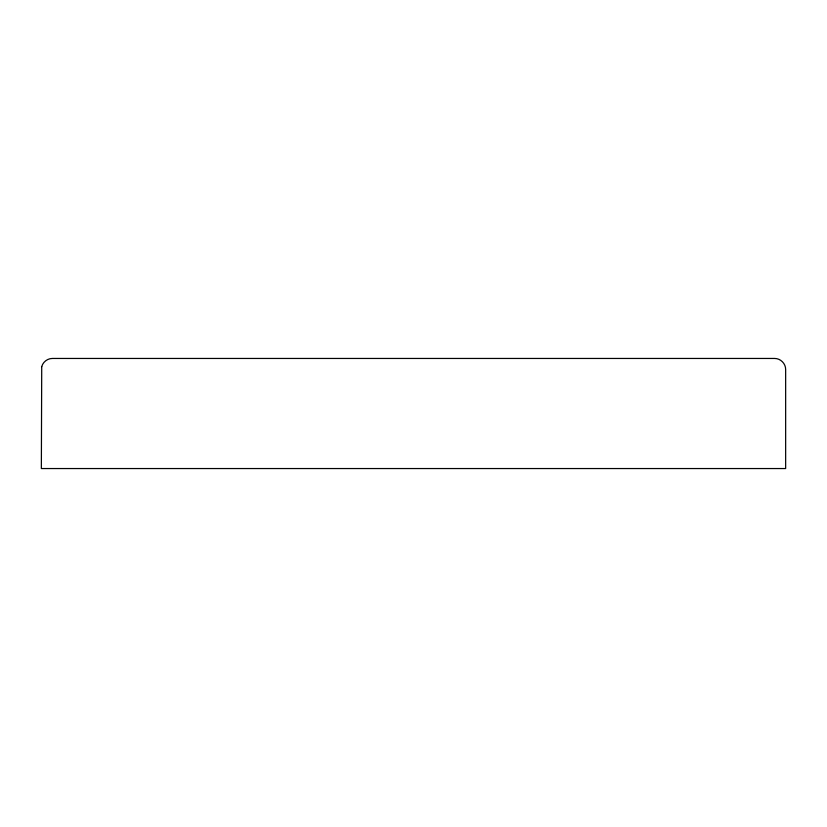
<?xml version="1.0" encoding="UTF-8"?>
<svg xmlns="http://www.w3.org/2000/svg" width="827" height="827" viewBox="0 0 827 827"><rect width="100%" height="100%" fill="white"/><g stroke="black" fill="none" stroke-linecap="round" stroke-linejoin="round"><path stroke-width="1.24" d="M41.722 366.609L41.35 468.547L785.65 468.547L785.65 369.462C785.691 363.57 780.533 358.411 774.641 358.453L52.359 358.453C47.49 358.473 43.014 361.916 41.722 366.609"/></g></svg>
